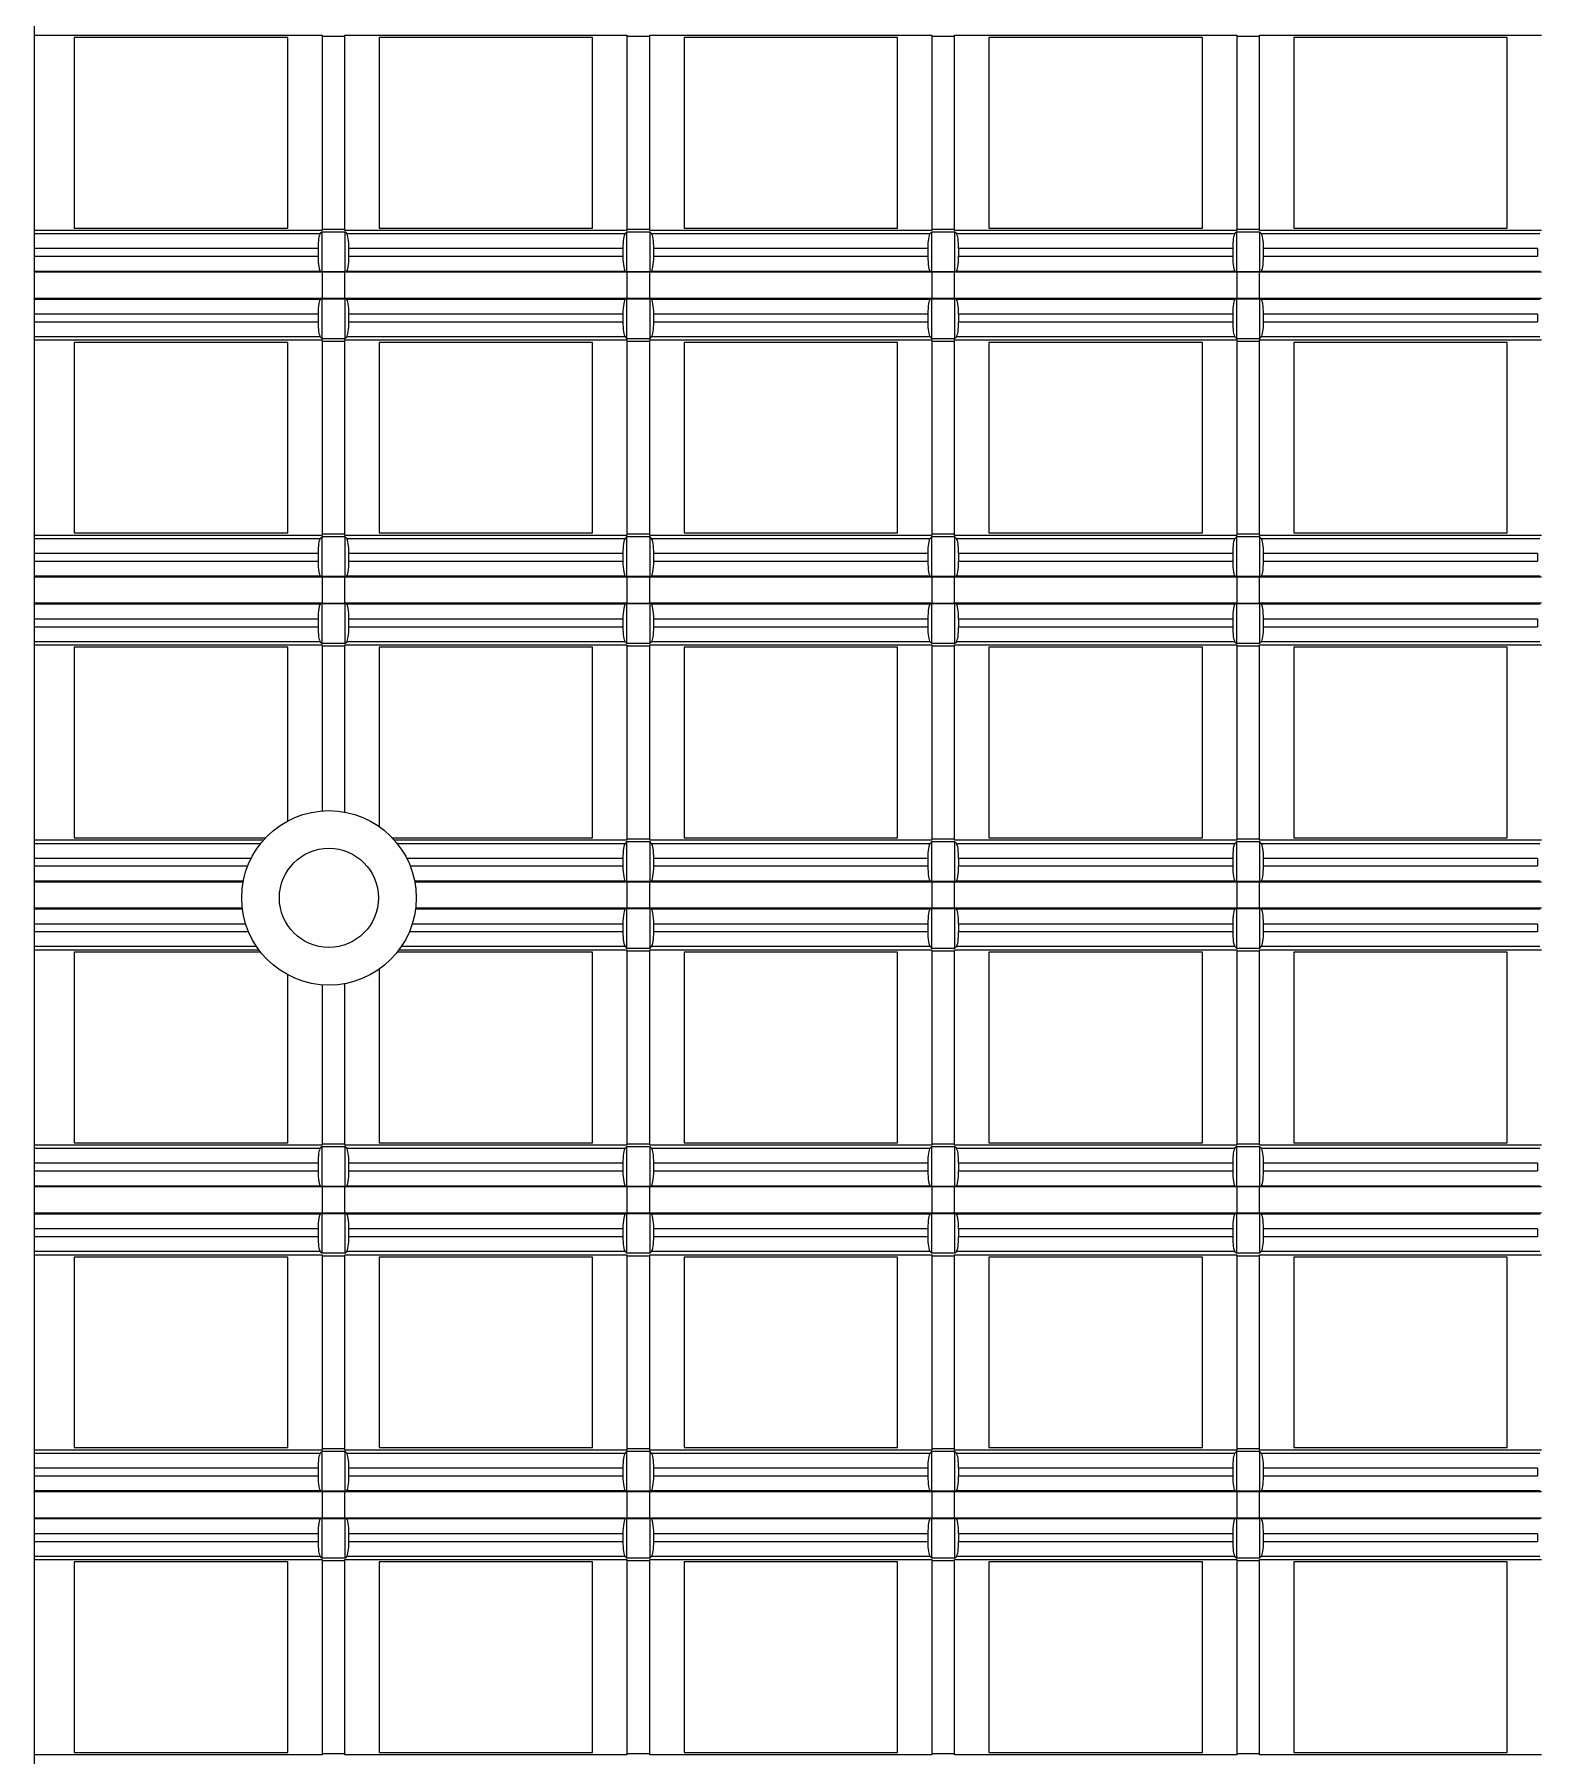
# Model space of a CAD drawing. Header units: inches. Extents: x 0 to 653, y 0 to 346.
# Drawn here: x 0 to 19.72, y 216.09 to 238.67 of the extents above; entities that cross this region are included whole.
import ezdxf

# ---------------------------------------------------------------- set-up
doc = ezdxf.new("R2010")
doc.units = ezdxf.units.IN
doc.header["$LTSCALE"] = 35.925693
doc.header["$MEASUREMENT"] = 0
doc.layers.get('0').update_dxf_attribs({"linetype": 'CONTINUOUS'})
doc.layers.add('2', color=7, linetype='CONTINUOUS')
doc.layers.add('71', color=7, linetype='CONTINUOUS')

msp = doc.modelspace()

# ---------------------------------------------------------------- linework, layer by layer
at = {"color": 7, "linetype": 'Continuous'}
msp.add_line((0, 0), (0, 346.127), dxfattribs=at)
at = {"color": 3, "linetype": 'Continuous'}
msp.add_circle((3.864, 227.344), 0.65, dxfattribs=at)
at = {"layer": '2', "color": 132, "linetype": 'Continuous', "true_color": 0x00cccc}
for p, q in [((0, 191.471), (0, 319.291)), ((0, 238.663), (3.773, 238.663)), ((0.523, 238.631), (0.523, 236.131)), ((3.323, 238.631), (0.523, 238.631)), ((3.323, 236.131), (3.323, 238.631)), ((3.773, 238.663), (3.773, 236.1)), ((4.073, 238.645), (3.773, 238.645)), ((4.073, 236.1), (4.073, 238.663)), ((4.073, 238.663), (7.773, 238.663)), ((4.523, 238.631), (4.523, 236.131)), ((7.323, 238.631), (4.523, 238.631)), ((7.323, 236.131), (7.323, 238.631)), ((7.773, 238.663), (7.773, 236.1)), ((8.073, 238.645), (7.773, 238.645)), ((8.073, 236.1), (8.073, 238.663)), ((8.073, 238.663), (11.773, 238.663)), ((8.523, 238.631), (8.523, 236.131)), ((11.323, 238.631), (8.523, 238.631)), ((11.323, 236.131), (11.323, 238.631)), ((11.773, 238.663), (11.773, 236.1)), ((12.073, 238.645), (11.773, 238.645)), ((12.073, 236.1), (12.073, 238.663)), ((12.073, 238.663), (15.773, 238.663)), ((12.523, 238.631), (12.523, 236.131)), ((15.323, 238.631), (12.523, 238.631)), ((15.323, 236.131), (15.323, 238.631)), ((15.773, 238.663), (15.773, 236.1)), ((16.073, 238.645), (15.773, 238.645)), ((16.073, 236.1), (16.073, 238.663)), ((16.073, 238.663), (19.773, 238.663)), ((16.523, 238.631), (16.523, 236.131)), ((19.323, 238.631), (16.523, 238.631)), ((19.323, 236.131), (19.323, 238.631)), ((3.773, 236.1), (0, 236.1)), ((0, 236.059), (3.75, 236.059)), ((0.523, 236.131), (3.323, 236.131)), ((3.773, 236.082), (3.75, 236.059)), ((3.773, 236.118), (4.073, 236.118)), ((3.773, 235.559), (3.773, 236.082)), ((3.773, 236.082), (4.073, 236.082)), ((7.773, 236.1), (4.073, 236.1)), ((4.073, 236.082), (4.073, 235.559)), ((4.097, 236.059), (4.073, 236.082)), ((4.097, 236.059), (7.75, 236.059)), ((4.523, 236.131), (7.323, 236.131)), ((7.773, 236.082), (7.75, 236.059)), ((7.773, 236.118), (8.073, 236.118)), ((7.773, 235.559), (7.773, 236.082)), ((7.773, 236.082), (8.073, 236.082)), ((11.773, 236.1), (8.073, 236.1)), ((8.073, 236.082), (8.073, 235.559)), ((8.097, 236.059), (8.073, 236.082)), ((8.097, 236.059), (11.75, 236.059)), ((8.523, 236.131), (11.323, 236.131)), ((11.773, 236.082), (11.75, 236.059)), ((11.773, 236.118), (12.073, 236.118)), ((11.773, 235.559), (11.773, 236.082)), ((11.773, 236.082), (12.073, 236.082)), ((15.773, 236.1), (12.073, 236.1)), ((12.073, 236.082), (12.073, 235.559)), ((12.097, 236.059), (12.073, 236.082)), ((12.097, 236.059), (15.75, 236.059)), ((12.523, 236.131), (15.323, 236.131)), ((15.773, 236.082), (15.75, 236.059)), ((15.773, 236.118), (16.073, 236.118)), ((15.773, 235.559), (15.773, 236.082)), ((15.773, 236.082), (16.073, 236.082)), ((19.773, 236.1), (16.073, 236.1)), ((16.073, 236.082), (16.073, 235.559)), ((16.096, 236.059), (16.073, 236.082)), ((16.096, 236.059), (19.75, 236.059)), ((16.523, 236.131), (19.323, 236.131)), ((3.721, 235.862), (0, 235.862)), ((0, 235.762), (3.721, 235.762)), ((3.721, 235.862), (3.721, 235.762)), ((4.126, 235.762), (4.126, 235.862)), ((7.721, 235.862), (4.126, 235.862)), ((4.126, 235.762), (7.721, 235.762)), ((7.721, 235.862), (7.721, 235.762)), ((8.126, 235.762), (8.126, 235.862)), ((11.721, 235.862), (8.126, 235.862)), ((8.126, 235.762), (11.721, 235.762)), ((11.721, 235.862), (11.721, 235.762)), ((12.126, 235.762), (12.126, 235.862)), ((15.721, 235.862), (12.126, 235.862)), ((12.126, 235.762), (15.721, 235.762)), ((15.721, 235.862), (15.721, 235.762)), ((16.126, 235.762), (16.126, 235.862)), ((19.721, 235.862), (16.126, 235.862)), ((16.126, 235.762), (19.721, 235.762)), ((19.721, 235.862), (19.721, 235.762)), ((3.755, 235.563), (0, 235.563)), ((0, 235.555), (3.773, 235.555)), ((3.755, 235.563), (3.773, 235.559)), ((4.073, 235.559), (3.773, 235.559)), ((3.773, 235.555), (3.773, 235.207)), ((4.073, 235.552), (3.773, 235.552)), ((4.073, 235.559), (4.092, 235.563)), ((4.073, 235.207), (4.073, 235.555)), ((4.073, 235.555), (7.773, 235.555)), ((7.755, 235.563), (4.092, 235.563)), ((7.755, 235.563), (7.773, 235.559)), ((8.073, 235.559), (7.773, 235.559)), ((7.773, 235.555), (7.773, 235.207)), ((8.073, 235.552), (7.773, 235.552)), ((8.073, 235.559), (8.092, 235.563)), ((8.073, 235.207), (8.073, 235.555)), ((8.073, 235.555), (11.773, 235.555)), ((11.755, 235.563), (8.092, 235.563)), ((11.755, 235.563), (11.773, 235.559)), ((12.073, 235.559), (11.773, 235.559)), ((11.773, 235.555), (11.773, 235.207)), ((12.073, 235.552), (11.773, 235.552)), ((12.073, 235.559), (12.092, 235.563)), ((12.073, 235.207), (12.073, 235.555)), ((12.073, 235.555), (15.773, 235.555)), ((15.755, 235.563), (12.092, 235.563)), ((15.755, 235.563), (15.773, 235.559)), ((16.073, 235.559), (15.773, 235.559)), ((15.773, 235.555), (15.773, 235.207)), ((16.073, 235.552), (15.773, 235.552)), ((16.073, 235.559), (16.092, 235.563)), ((16.073, 235.207), (16.073, 235.555)), ((16.073, 235.555), (19.773, 235.555)), ((19.755, 235.563), (16.092, 235.563)), ((3.773, 235.207), (0, 235.207)), ((0, 235.2), (3.755, 235.2)), ((3.773, 235.204), (3.755, 235.2)), ((3.773, 235.211), (4.073, 235.211)), ((3.773, 234.68), (3.773, 235.204)), ((3.773, 235.204), (4.073, 235.204)), ((7.773, 235.207), (4.073, 235.207)), ((4.073, 235.204), (4.073, 234.68)), ((4.092, 235.2), (4.073, 235.204)), ((4.092, 235.2), (7.755, 235.2)), ((7.773, 235.204), (7.755, 235.2)), ((7.773, 235.211), (8.073, 235.211)), ((7.773, 234.68), (7.773, 235.204)), ((7.773, 235.204), (8.073, 235.204)), ((11.773, 235.207), (8.073, 235.207)), ((8.073, 235.204), (8.073, 234.68)), ((8.092, 235.2), (8.073, 235.204)), ((8.092, 235.2), (11.755, 235.2)), ((11.773, 235.204), (11.755, 235.2)), ((11.773, 235.211), (12.073, 235.211)), ((11.773, 234.68), (11.773, 235.204)), ((11.773, 235.204), (12.073, 235.204)), ((15.773, 235.207), (12.073, 235.207)), ((12.073, 235.204), (12.073, 234.68)), ((12.092, 235.2), (12.073, 235.204)), ((12.092, 235.2), (15.755, 235.2)), ((15.773, 235.204), (15.755, 235.2)), ((15.773, 235.211), (16.073, 235.211)), ((15.773, 234.68), (15.773, 235.204)), ((15.773, 235.204), (16.073, 235.204)), ((19.773, 235.207), (16.073, 235.207)), ((16.073, 235.204), (16.073, 234.68)), ((16.092, 235.2), (16.073, 235.204)), ((16.092, 235.2), (19.755, 235.2)), ((3.721, 235), (0, 235)), ((0, 234.901), (3.721, 234.901)), ((3.721, 235), (3.721, 234.901)), ((4.126, 234.901), (4.126, 235)), ((7.721, 235), (4.126, 235)), ((4.126, 234.901), (7.721, 234.901)), ((7.721, 235), (7.721, 234.901)), ((8.126, 234.901), (8.126, 235)), ((11.721, 235), (8.126, 235)), ((8.126, 234.901), (11.721, 234.901)), ((11.721, 235), (11.721, 234.901)), ((12.126, 234.901), (12.126, 235)), ((15.721, 235), (12.126, 235)), ((12.126, 234.901), (15.721, 234.901)), ((15.721, 235), (15.721, 234.901)), ((16.126, 234.901), (16.126, 235)), ((19.721, 235), (16.126, 235)), ((16.126, 234.901), (19.721, 234.901)), ((19.721, 235), (19.721, 234.901)), ((3.75, 234.704), (0, 234.704)), ((0, 234.663), (3.773, 234.663)), ((0.523, 234.631), (0.523, 232.131)), ((3.323, 234.631), (0.523, 234.631)), ((3.323, 232.131), (3.323, 234.631)), ((3.75, 234.704), (3.773, 234.68)), ((4.073, 234.68), (3.773, 234.68)), ((3.773, 234.663), (3.773, 232.1)), ((4.073, 234.645), (3.773, 234.645)), ((4.073, 234.68), (4.097, 234.704)), ((4.073, 232.1), (4.073, 234.663)), ((4.073, 234.663), (7.773, 234.663)), ((7.75, 234.704), (4.097, 234.704)), ((4.523, 234.631), (4.523, 232.131)), ((7.323, 234.631), (4.523, 234.631)), ((7.323, 232.131), (7.323, 234.631)), ((7.75, 234.704), (7.773, 234.68)), ((8.073, 234.68), (7.773, 234.68)), ((7.773, 234.663), (7.773, 232.1)), ((8.073, 234.645), (7.773, 234.645)), ((8.073, 234.68), (8.097, 234.704)), ((8.073, 232.1), (8.073, 234.663)), ((8.073, 234.663), (11.773, 234.663)), ((11.75, 234.704), (8.097, 234.704)), ((8.523, 234.631), (8.523, 232.131)), ((11.323, 234.631), (8.523, 234.631)), ((11.323, 232.131), (11.323, 234.631)), ((11.75, 234.704), (11.773, 234.68)), ((12.073, 234.68), (11.773, 234.68)), ((11.773, 234.663), (11.773, 232.1)), ((12.073, 234.645), (11.773, 234.645)), ((12.073, 234.68), (12.097, 234.704)), ((12.073, 232.1), (12.073, 234.663)), ((12.073, 234.663), (15.773, 234.663)), ((15.75, 234.704), (12.097, 234.704)), ((12.523, 234.631), (12.523, 232.131)), ((15.323, 234.631), (12.523, 234.631)), ((15.323, 232.131), (15.323, 234.631)), ((15.75, 234.704), (15.773, 234.68)), ((16.073, 234.68), (15.773, 234.68)), ((15.773, 234.663), (15.773, 232.1)), ((16.073, 234.645), (15.773, 234.645)), ((16.073, 234.68), (16.096, 234.704)), ((16.073, 232.1), (16.073, 234.663)), ((16.073, 234.663), (19.773, 234.663)), ((19.75, 234.704), (16.096, 234.704)), ((16.523, 234.631), (16.523, 232.131)), ((19.323, 234.631), (16.523, 234.631)), ((19.323, 232.131), (19.323, 234.631)), ((0.523, 232.131), (3.323, 232.131)), ((4.523, 232.131), (7.323, 232.131)), ((8.523, 232.131), (11.323, 232.131)), ((12.523, 232.131), (15.323, 232.131)), ((16.523, 232.131), (19.323, 232.131)), ((3.773, 232.1), (0, 232.1)), ((0, 232.059), (3.75, 232.059)), ((3.773, 232.083), (3.75, 232.059)), ((3.773, 232.118), (4.073, 232.118)), ((3.773, 231.559), (3.773, 232.083)), ((3.773, 232.083), (4.073, 232.083)), ((7.773, 232.1), (4.073, 232.1)), ((4.073, 232.083), (4.073, 231.559)), ((4.097, 232.059), (4.073, 232.083)), ((4.097, 232.059), (7.75, 232.059)), ((7.773, 232.083), (7.75, 232.059)), ((7.773, 232.118), (8.073, 232.118)), ((7.773, 231.559), (7.773, 232.083)), ((7.773, 232.083), (8.073, 232.083)), ((11.773, 232.1), (8.073, 232.1)), ((8.073, 232.083), (8.073, 231.559)), ((8.097, 232.059), (8.073, 232.083)), ((8.097, 232.059), (11.75, 232.059)), ((11.773, 232.083), (11.75, 232.059)), ((11.773, 232.118), (12.073, 232.118)), ((11.773, 231.559), (11.773, 232.083)), ((11.773, 232.083), (12.073, 232.083)), ((15.773, 232.1), (12.073, 232.1)), ((12.073, 232.083), (12.073, 231.559)), ((12.097, 232.059), (12.073, 232.083)), ((12.097, 232.059), (15.75, 232.059)), ((15.773, 232.083), (15.75, 232.059)), ((15.773, 232.118), (16.073, 232.118)), ((15.773, 231.559), (15.773, 232.083)), ((15.773, 232.083), (16.073, 232.083)), ((19.773, 232.1), (16.073, 232.1)), ((16.073, 232.083), (16.073, 231.559)), ((16.096, 232.059), (16.073, 232.083)), ((16.096, 232.059), (19.75, 232.059)), ((3.721, 231.862), (0, 231.862)), ((0, 231.762), (3.721, 231.762)), ((3.721, 231.862), (3.721, 231.762)), ((4.126, 231.762), (4.126, 231.862)), ((7.721, 231.862), (4.126, 231.862)), ((4.126, 231.762), (7.721, 231.762)), ((7.721, 231.862), (7.721, 231.762)), ((8.126, 231.762), (8.126, 231.862)), ((11.721, 231.862), (8.126, 231.862)), ((8.126, 231.762), (11.721, 231.762)), ((11.721, 231.862), (11.721, 231.762)), ((12.126, 231.762), (12.126, 231.862)), ((15.721, 231.862), (12.126, 231.862)), ((12.126, 231.762), (15.721, 231.762)), ((15.721, 231.862), (15.721, 231.762)), ((16.126, 231.762), (16.126, 231.862)), ((19.721, 231.862), (16.126, 231.862)), ((16.126, 231.762), (19.721, 231.762)), ((19.721, 231.862), (19.721, 231.762)), ((3.755, 231.563), (0, 231.563)), ((0, 231.555), (3.773, 231.555)), ((3.755, 231.563), (3.773, 231.559)), ((4.073, 231.559), (3.773, 231.559)), ((3.773, 231.555), (3.773, 231.208)), ((4.073, 231.552), (3.773, 231.552)), ((4.073, 231.559), (4.092, 231.563)), ((4.073, 231.208), (4.073, 231.555)), ((4.073, 231.555), (7.773, 231.555)), ((7.755, 231.563), (4.092, 231.563)), ((7.755, 231.563), (7.773, 231.559)), ((8.073, 231.559), (7.773, 231.559)), ((7.773, 231.555), (7.773, 231.208)), ((8.073, 231.552), (7.773, 231.552)), ((8.073, 231.559), (8.092, 231.563)), ((8.073, 231.208), (8.073, 231.555)), ((8.073, 231.555), (11.773, 231.555)), ((11.755, 231.563), (8.092, 231.563)), ((11.755, 231.563), (11.773, 231.559)), ((12.073, 231.559), (11.773, 231.559)), ((11.773, 231.555), (11.773, 231.208)), ((12.073, 231.552), (11.773, 231.552)), ((12.073, 231.559), (12.092, 231.563)), ((12.073, 231.208), (12.073, 231.555)), ((12.073, 231.555), (15.773, 231.555)), ((15.755, 231.563), (12.092, 231.563)), ((15.755, 231.563), (15.773, 231.559)), ((16.073, 231.559), (15.773, 231.559)), ((15.773, 231.555), (15.773, 231.208)), ((16.073, 231.552), (15.773, 231.552)), ((16.073, 231.559), (16.092, 231.563)), ((16.073, 231.208), (16.073, 231.555)), ((16.073, 231.555), (19.773, 231.555)), ((19.755, 231.563), (16.092, 231.563)), ((3.773, 231.208), (0, 231.208)), ((0, 231.2), (3.755, 231.2)), ((3.721, 231), (0, 231)), ((3.721, 231), (3.721, 230.901)), ((3.773, 231.204), (3.755, 231.2)), ((3.773, 231.211), (4.073, 231.211)), ((3.773, 230.68), (3.773, 231.204)), ((3.773, 231.204), (4.073, 231.204)), ((7.773, 231.208), (4.073, 231.208)), ((4.073, 231.204), (4.073, 230.68)), ((4.092, 231.2), (4.073, 231.204)), ((4.092, 231.2), (7.755, 231.2)), ((4.126, 230.901), (4.126, 231)), ((7.721, 231), (4.126, 231)), ((7.721, 231), (7.721, 230.901)), ((7.773, 231.204), (7.755, 231.2)), ((7.773, 231.211), (8.073, 231.211)), ((7.773, 230.68), (7.773, 231.204)), ((7.773, 231.204), (8.073, 231.204)), ((11.773, 231.208), (8.073, 231.208)), ((8.073, 231.204), (8.073, 230.68)), ((8.092, 231.2), (8.073, 231.204)), ((8.092, 231.2), (11.755, 231.2)), ((8.126, 230.901), (8.126, 231)), ((11.721, 231), (8.126, 231)), ((11.721, 231), (11.721, 230.901)), ((11.773, 231.204), (11.755, 231.2)), ((11.773, 231.211), (12.073, 231.211)), ((11.773, 230.68), (11.773, 231.204)), ((11.773, 231.204), (12.073, 231.204)), ((15.773, 231.208), (12.073, 231.208)), ((12.073, 231.204), (12.073, 230.68)), ((12.092, 231.2), (12.073, 231.204)), ((12.092, 231.2), (15.755, 231.2)), ((12.126, 230.901), (12.126, 231)), ((15.721, 231), (12.126, 231)), ((15.721, 231), (15.721, 230.901)), ((15.773, 231.204), (15.755, 231.2)), ((15.773, 231.211), (16.073, 231.211)), ((15.773, 230.68), (15.773, 231.204)), ((15.773, 231.204), (16.073, 231.204)), ((19.773, 231.208), (16.073, 231.208)), ((16.073, 231.204), (16.073, 230.68)), ((16.092, 231.2), (16.073, 231.204)), ((16.092, 231.2), (19.755, 231.2)), ((16.126, 230.901), (16.126, 231)), ((19.721, 231), (16.126, 231)), ((19.721, 231), (19.721, 230.901)), ((0, 230.901), (3.721, 230.901)), ((4.126, 230.901), (7.721, 230.901)), ((8.126, 230.901), (11.721, 230.901)), ((12.126, 230.901), (15.721, 230.901)), ((16.126, 230.901), (19.721, 230.901)), ((3.75, 230.704), (0, 230.704)), ((0, 230.663), (3.773, 230.663)), ((0.523, 230.631), (0.523, 228.132)), ((3.323, 230.631), (0.523, 230.631)), ((3.323, 228.354), (3.323, 230.631)), ((3.75, 230.704), (3.773, 230.68)), ((4.073, 230.68), (3.773, 230.68)), ((3.773, 230.663), (3.773, 228.486)), ((4.073, 230.645), (3.773, 230.645)), ((4.073, 230.68), (4.097, 230.704)), ((4.073, 228.47), (4.073, 230.663)), ((4.073, 230.663), (7.773, 230.663)), ((7.75, 230.704), (4.097, 230.704)), ((4.523, 230.631), (4.523, 228.28)), ((7.323, 230.631), (4.523, 230.631)), ((7.323, 228.132), (7.323, 230.631)), ((7.75, 230.704), (7.773, 230.68)), ((8.073, 230.68), (7.773, 230.68)), ((7.773, 230.663), (7.773, 228.1)), ((8.073, 230.645), (7.773, 230.645)), ((8.073, 230.68), (8.097, 230.704)), ((8.073, 228.1), (8.073, 230.663)), ((8.073, 230.663), (11.773, 230.663)), ((11.75, 230.704), (8.097, 230.704)), ((8.523, 230.631), (8.523, 228.132)), ((11.323, 230.631), (8.523, 230.631)), ((11.323, 228.132), (11.323, 230.631)), ((11.75, 230.704), (11.773, 230.68)), ((12.073, 230.68), (11.773, 230.68)), ((11.773, 230.663), (11.773, 228.1)), ((12.073, 230.645), (11.773, 230.645)), ((12.073, 230.68), (12.097, 230.704)), ((12.073, 228.1), (12.073, 230.663)), ((12.073, 230.663), (15.773, 230.663)), ((15.75, 230.704), (12.097, 230.704)), ((12.523, 230.631), (12.523, 228.132)), ((15.323, 230.631), (12.523, 230.631)), ((15.323, 228.132), (15.323, 230.631)), ((15.75, 230.704), (15.773, 230.68)), ((16.073, 230.68), (15.773, 230.68)), ((15.773, 230.663), (15.773, 228.1)), ((16.073, 230.645), (15.773, 230.645)), ((16.073, 230.68), (16.096, 230.704)), ((16.073, 228.1), (16.073, 230.663)), ((16.073, 230.663), (19.773, 230.663)), ((19.75, 230.704), (16.096, 230.704)), ((16.523, 230.631), (16.523, 228.132)), ((19.323, 230.631), (16.523, 230.631)), ((19.323, 228.132), (19.323, 230.631)), ((3.004, 228.1), (0, 228.1)), ((0, 228.059), (2.969, 228.059)), ((0.523, 228.132), (3.032, 228.132)), ((4.695, 228.132), (7.323, 228.132)), ((7.773, 228.1), (4.724, 228.1)), ((4.758, 228.059), (7.75, 228.059)), ((7.773, 228.083), (7.75, 228.059)), ((7.773, 228.118), (8.073, 228.118)), ((7.773, 227.559), (7.773, 228.083)), ((7.773, 228.083), (8.073, 228.083)), ((11.773, 228.1), (8.073, 228.1)), ((8.073, 228.083), (8.073, 227.559)), ((8.097, 228.059), (8.073, 228.083)), ((8.097, 228.059), (11.75, 228.059)), ((8.523, 228.132), (11.323, 228.132)), ((11.773, 228.083), (11.75, 228.059)), ((11.773, 228.118), (12.073, 228.118)), ((11.773, 227.559), (11.773, 228.083)), ((11.773, 228.083), (12.073, 228.083)), ((15.773, 228.1), (12.073, 228.1)), ((12.073, 228.083), (12.073, 227.559)), ((12.097, 228.059), (12.073, 228.083)), ((12.097, 228.059), (15.75, 228.059)), ((12.523, 228.132), (15.323, 228.132)), ((15.773, 228.083), (15.75, 228.059)), ((15.773, 228.118), (16.073, 228.118)), ((15.773, 227.559), (15.773, 228.083)), ((15.773, 228.083), (16.073, 228.083)), ((19.773, 228.1), (16.073, 228.1)), ((16.073, 228.083), (16.073, 227.559)), ((16.096, 228.059), (16.073, 228.083)), ((16.096, 228.059), (19.75, 228.059)), ((16.523, 228.132), (19.323, 228.132)), ((2.842, 227.862), (0, 227.862)), ((7.721, 227.862), (4.885, 227.862)), ((7.721, 227.862), (7.721, 227.763)), ((8.126, 227.763), (8.126, 227.862)), ((11.721, 227.862), (8.126, 227.862)), ((11.721, 227.862), (11.721, 227.763)), ((12.126, 227.763), (12.126, 227.862)), ((15.721, 227.862), (12.126, 227.862)), ((15.721, 227.862), (15.721, 227.763)), ((16.126, 227.763), (16.126, 227.862)), ((19.721, 227.862), (16.126, 227.862)), ((19.721, 227.862), (19.721, 227.763)), ((0, 227.763), (2.797, 227.763)), ((4.93, 227.763), (7.721, 227.763)), ((8.126, 227.763), (11.721, 227.763)), ((12.126, 227.763), (15.721, 227.763)), ((16.126, 227.763), (19.721, 227.763)), ((2.739, 227.563), (0, 227.563)), ((0, 227.556), (2.738, 227.556)), ((7.755, 227.563), (4.988, 227.563)), ((4.989, 227.556), (7.773, 227.556)), ((7.755, 227.563), (7.773, 227.559)), ((8.073, 227.559), (7.773, 227.559)), ((7.773, 227.556), (7.773, 227.208)), ((8.073, 227.552), (7.773, 227.552)), ((8.073, 227.559), (8.092, 227.563)), ((8.073, 227.208), (8.073, 227.556)), ((8.073, 227.556), (11.773, 227.556)), ((11.755, 227.563), (8.092, 227.563)), ((11.755, 227.563), (11.773, 227.559)), ((12.073, 227.559), (11.773, 227.559)), ((11.773, 227.556), (11.773, 227.208)), ((12.073, 227.552), (11.773, 227.552)), ((12.073, 227.559), (12.092, 227.563)), ((12.073, 227.208), (12.073, 227.556)), ((12.073, 227.556), (15.773, 227.556)), ((15.755, 227.563), (12.092, 227.563)), ((15.755, 227.563), (15.773, 227.559)), ((16.073, 227.559), (15.773, 227.559)), ((15.773, 227.556), (15.773, 227.208)), ((16.073, 227.552), (15.773, 227.552)), ((16.073, 227.559), (16.092, 227.563)), ((16.073, 227.208), (16.073, 227.556)), ((16.073, 227.556), (19.773, 227.556)), ((19.755, 227.563), (16.092, 227.563)), ((2.726, 227.208), (0, 227.208)), ((0, 227.2), (2.727, 227.2)), ((5, 227.2), (7.755, 227.2)), ((7.773, 227.208), (5.001, 227.208)), ((7.773, 227.204), (7.755, 227.2)), ((7.773, 227.211), (8.073, 227.211)), ((7.773, 226.68), (7.773, 227.204)), ((7.773, 227.204), (8.073, 227.204)), ((11.773, 227.208), (8.073, 227.208)), ((8.073, 227.204), (8.073, 226.68)), ((8.092, 227.2), (8.073, 227.204)), ((8.092, 227.2), (11.755, 227.2)), ((11.773, 227.204), (11.755, 227.2)), ((11.773, 227.211), (12.073, 227.211)), ((11.773, 226.68), (11.773, 227.204)), ((11.773, 227.204), (12.073, 227.204)), ((15.773, 227.208), (12.073, 227.208)), ((12.073, 227.204), (12.073, 226.68)), ((12.092, 227.2), (12.073, 227.204)), ((12.092, 227.2), (15.755, 227.2)), ((15.773, 227.204), (15.755, 227.2)), ((15.773, 227.211), (16.073, 227.211)), ((15.773, 226.68), (15.773, 227.204)), ((15.773, 227.204), (16.073, 227.204)), ((19.773, 227.208), (16.073, 227.208)), ((16.073, 227.204), (16.073, 226.68)), ((16.092, 227.2), (16.073, 227.204)), ((16.092, 227.2), (19.755, 227.2)), ((2.771, 227.001), (0, 227.001)), ((7.721, 227.001), (4.956, 227.001)), ((7.721, 227.001), (7.721, 226.901)), ((8.126, 226.901), (8.126, 227.001)), ((11.721, 227.001), (8.126, 227.001)), ((11.721, 227.001), (11.721, 226.901)), ((12.126, 226.901), (12.126, 227.001)), ((15.721, 227.001), (12.126, 227.001)), ((15.721, 227.001), (15.721, 226.901)), ((16.126, 226.901), (16.126, 227.001)), ((19.721, 227.001), (16.126, 227.001)), ((19.721, 227.001), (19.721, 226.901)), ((0, 226.901), (2.807, 226.901)), ((2.914, 226.704), (0, 226.704)), ((7.75, 226.704), (4.814, 226.704)), ((4.92, 226.901), (7.721, 226.901)), ((7.75, 226.704), (7.773, 226.68)), ((8.073, 226.68), (8.097, 226.704)), ((11.75, 226.704), (8.097, 226.704)), ((8.126, 226.901), (11.721, 226.901)), ((11.75, 226.704), (11.773, 226.68)), ((12.073, 226.68), (12.097, 226.704)), ((15.75, 226.704), (12.097, 226.704)), ((12.126, 226.901), (15.721, 226.901)), ((15.75, 226.704), (15.773, 226.68)), ((16.073, 226.68), (16.096, 226.704)), ((19.75, 226.704), (16.096, 226.704)), ((16.126, 226.901), (19.721, 226.901)), ((0, 226.663), (2.942, 226.663)), ((0.523, 226.632), (0.523, 224.132)), ((2.966, 226.632), (0.523, 226.632)), ((7.323, 226.632), (4.761, 226.632)), ((4.785, 226.663), (7.773, 226.663)), ((7.323, 224.132), (7.323, 226.632)), ((8.073, 226.68), (7.773, 226.68)), ((7.773, 226.663), (7.773, 224.1)), ((8.073, 226.645), (7.773, 226.645)), ((8.073, 224.1), (8.073, 226.663)), ((8.073, 226.663), (11.773, 226.663)), ((8.523, 226.632), (8.523, 224.132)), ((11.323, 226.632), (8.523, 226.632)), ((11.323, 224.132), (11.323, 226.632)), ((12.073, 226.68), (11.773, 226.68)), ((11.773, 226.663), (11.773, 224.1)), ((12.073, 226.645), (11.773, 226.645)), ((12.073, 224.1), (12.073, 226.663)), ((12.073, 226.663), (15.773, 226.663)), ((12.523, 226.632), (12.523, 224.132)), ((15.323, 226.632), (12.523, 226.632)), ((15.323, 224.132), (15.323, 226.632)), ((16.073, 226.68), (15.773, 226.68)), ((15.773, 226.663), (15.773, 224.1)), ((16.073, 226.645), (15.773, 226.645)), ((16.073, 224.1), (16.073, 226.663)), ((16.073, 226.663), (19.773, 226.663)), ((16.523, 226.632), (16.523, 224.132)), ((19.323, 226.632), (16.523, 226.632)), ((19.323, 224.132), (19.323, 226.632)), ((3.323, 224.132), (3.323, 226.334)), ((4.523, 226.407), (4.523, 224.132)), ((3.773, 226.202), (3.773, 224.1)), ((4.073, 224.1), (4.073, 226.218)), ((3.773, 224.1), (0, 224.1)), ((0, 224.059), (3.75, 224.059)), ((0.523, 224.132), (3.323, 224.132)), ((3.773, 224.083), (3.75, 224.059)), ((3.773, 224.118), (4.073, 224.118)), ((3.773, 223.559), (3.773, 224.083)), ((3.773, 224.083), (4.073, 224.083)), ((7.773, 224.1), (4.073, 224.1)), ((4.073, 224.083), (4.073, 223.559)), ((4.097, 224.059), (4.073, 224.083)), ((4.097, 224.059), (7.75, 224.059)), ((4.523, 224.132), (7.323, 224.132)), ((7.773, 224.083), (7.75, 224.059)), ((7.773, 224.118), (8.073, 224.118)), ((7.773, 223.559), (7.773, 224.083)), ((7.773, 224.083), (8.073, 224.083)), ((11.773, 224.1), (8.073, 224.1)), ((8.073, 224.083), (8.073, 223.559)), ((8.097, 224.059), (8.073, 224.083)), ((8.097, 224.059), (11.75, 224.059)), ((8.523, 224.132), (11.323, 224.132)), ((11.773, 224.083), (11.75, 224.059)), ((11.773, 224.118), (12.073, 224.118)), ((11.773, 223.559), (11.773, 224.083)), ((11.773, 224.083), (12.073, 224.083)), ((15.773, 224.1), (12.073, 224.1)), ((12.073, 224.083), (12.073, 223.559)), ((12.097, 224.059), (12.073, 224.083)), ((12.097, 224.059), (15.75, 224.059)), ((12.523, 224.132), (15.323, 224.132)), ((15.773, 224.083), (15.75, 224.059)), ((15.773, 224.118), (16.073, 224.118)), ((15.773, 223.559), (15.773, 224.083)), ((15.773, 224.083), (16.073, 224.083)), ((19.773, 224.1), (16.073, 224.1)), ((16.073, 224.083), (16.073, 223.559)), ((16.096, 224.059), (16.073, 224.083)), ((16.096, 224.059), (19.75, 224.059)), ((16.523, 224.132), (19.323, 224.132)), ((3.721, 223.862), (0, 223.862)), ((3.721, 223.862), (3.721, 223.763)), ((4.126, 223.763), (4.126, 223.862)), ((7.721, 223.862), (4.126, 223.862)), ((7.721, 223.862), (7.721, 223.763)), ((8.126, 223.763), (8.126, 223.862)), ((11.721, 223.862), (8.126, 223.862)), ((11.721, 223.862), (11.721, 223.763)), ((12.126, 223.763), (12.126, 223.862)), ((15.721, 223.862), (12.126, 223.862)), ((15.721, 223.862), (15.721, 223.763)), ((16.126, 223.763), (16.126, 223.862)), ((19.721, 223.862), (16.126, 223.862)), ((19.721, 223.862), (19.721, 223.763)), ((0, 223.763), (3.721, 223.763)), ((3.755, 223.563), (0, 223.563)), ((0, 223.556), (3.773, 223.556)), ((3.755, 223.563), (3.773, 223.559)), ((4.073, 223.559), (3.773, 223.559)), ((3.773, 223.556), (3.773, 223.208)), ((4.073, 223.552), (3.773, 223.552)), ((4.073, 223.559), (4.092, 223.563)), ((4.073, 223.208), (4.073, 223.556)), ((4.073, 223.556), (7.773, 223.556)), ((7.755, 223.563), (4.092, 223.563)), ((4.126, 223.763), (7.721, 223.763)), ((7.755, 223.563), (7.773, 223.559)), ((8.073, 223.559), (7.773, 223.559)), ((7.773, 223.556), (7.773, 223.208)), ((8.073, 223.552), (7.773, 223.552)), ((8.073, 223.559), (8.092, 223.563)), ((8.073, 223.208), (8.073, 223.556)), ((8.073, 223.556), (11.773, 223.556)), ((11.755, 223.563), (8.092, 223.563)), ((8.126, 223.763), (11.721, 223.763)), ((11.755, 223.563), (11.773, 223.559)), ((12.073, 223.559), (11.773, 223.559)), ((11.773, 223.556), (11.773, 223.208)), ((12.073, 223.552), (11.773, 223.552)), ((12.073, 223.559), (12.092, 223.563)), ((12.073, 223.208), (12.073, 223.556)), ((12.073, 223.556), (15.773, 223.556)), ((15.755, 223.563), (12.092, 223.563)), ((12.126, 223.763), (15.721, 223.763)), ((15.755, 223.563), (15.773, 223.559)), ((16.073, 223.559), (15.773, 223.559)), ((15.773, 223.556), (15.773, 223.208)), ((16.073, 223.552), (15.773, 223.552)), ((16.073, 223.559), (16.092, 223.563)), ((16.073, 223.208), (16.073, 223.556)), ((16.073, 223.556), (19.773, 223.556)), ((19.755, 223.563), (16.092, 223.563)), ((16.126, 223.763), (19.721, 223.763)), ((3.773, 223.208), (0, 223.208)), ((0, 223.2), (3.755, 223.2)), ((3.773, 223.204), (3.755, 223.2)), ((3.773, 223.211), (4.073, 223.211)), ((3.773, 222.681), (3.773, 223.204)), ((3.773, 223.204), (4.073, 223.204)), ((7.773, 223.208), (4.073, 223.208)), ((4.073, 223.204), (4.073, 222.681)), ((4.092, 223.2), (4.073, 223.204)), ((4.092, 223.2), (7.755, 223.2)), ((7.773, 223.204), (7.755, 223.2)), ((7.773, 223.211), (8.073, 223.211)), ((7.773, 222.681), (7.773, 223.204)), ((7.773, 223.204), (8.073, 223.204)), ((11.773, 223.208), (8.073, 223.208)), ((8.073, 223.204), (8.073, 222.681)), ((8.092, 223.2), (8.073, 223.204)), ((8.092, 223.2), (11.755, 223.2)), ((11.773, 223.204), (11.755, 223.2)), ((11.773, 223.211), (12.073, 223.211)), ((11.773, 222.681), (11.773, 223.204)), ((11.773, 223.204), (12.073, 223.204)), ((15.773, 223.208), (12.073, 223.208)), ((12.073, 223.204), (12.073, 222.681)), ((12.092, 223.2), (12.073, 223.204)), ((12.092, 223.2), (15.755, 223.2)), ((15.773, 223.204), (15.755, 223.2)), ((15.773, 223.211), (16.073, 223.211)), ((15.773, 222.681), (15.773, 223.204)), ((15.773, 223.204), (16.073, 223.204)), ((19.773, 223.208), (16.073, 223.208)), ((16.073, 223.204), (16.073, 222.681)), ((16.092, 223.2), (16.073, 223.204)), ((16.092, 223.2), (19.755, 223.2)), ((3.721, 223.001), (0, 223.001)), ((0, 222.901), (3.721, 222.901)), ((3.721, 223.001), (3.721, 222.901)), ((4.126, 222.901), (4.126, 223.001)), ((7.721, 223.001), (4.126, 223.001)), ((4.126, 222.901), (7.721, 222.901)), ((7.721, 223.001), (7.721, 222.901)), ((8.126, 222.901), (8.126, 223.001)), ((11.721, 223.001), (8.126, 223.001)), ((8.126, 222.901), (11.721, 222.901)), ((11.721, 223.001), (11.721, 222.901)), ((12.126, 222.901), (12.126, 223.001)), ((15.721, 223.001), (12.126, 223.001)), ((12.126, 222.901), (15.721, 222.901)), ((15.721, 223.001), (15.721, 222.901)), ((16.126, 222.901), (16.126, 223.001)), ((19.721, 223.001), (16.126, 223.001)), ((16.126, 222.901), (19.721, 222.901)), ((19.721, 223.001), (19.721, 222.901)), ((3.75, 222.704), (0, 222.704)), ((0, 222.663), (3.773, 222.663)), ((3.75, 222.704), (3.773, 222.681)), ((4.073, 222.681), (3.773, 222.681)), ((3.773, 222.663), (3.773, 220.1)), ((4.073, 222.645), (3.773, 222.645)), ((4.073, 222.681), (4.097, 222.704)), ((4.073, 220.1), (4.073, 222.663)), ((4.073, 222.663), (7.773, 222.663)), ((7.75, 222.704), (4.097, 222.704)), ((7.75, 222.704), (7.773, 222.681)), ((8.073, 222.681), (7.773, 222.681)), ((7.773, 222.663), (7.773, 220.1)), ((8.073, 222.645), (7.773, 222.645)), ((8.073, 222.681), (8.097, 222.704)), ((8.073, 220.1), (8.073, 222.663)), ((8.073, 222.663), (11.773, 222.663)), ((11.75, 222.704), (8.097, 222.704)), ((11.75, 222.704), (11.773, 222.681)), ((12.073, 222.681), (11.773, 222.681)), ((11.773, 222.663), (11.773, 220.1)), ((12.073, 222.645), (11.773, 222.645)), ((12.073, 222.681), (12.097, 222.704)), ((12.073, 220.1), (12.073, 222.663)), ((12.073, 222.663), (15.773, 222.663)), ((15.75, 222.704), (12.097, 222.704)), ((15.75, 222.704), (15.773, 222.681)), ((16.073, 222.681), (15.773, 222.681)), ((15.773, 222.663), (15.773, 220.1)), ((16.073, 222.645), (15.773, 222.645)), ((16.073, 222.681), (16.096, 222.704)), ((16.073, 220.1), (16.073, 222.663)), ((16.073, 222.663), (19.773, 222.663)), ((19.75, 222.704), (16.096, 222.704)), ((0.523, 222.632), (0.523, 220.132)), ((3.323, 222.632), (0.523, 222.632)), ((3.323, 220.132), (3.323, 222.632)), ((4.523, 222.632), (4.523, 220.132)), ((7.323, 222.632), (4.523, 222.632)), ((7.323, 220.132), (7.323, 222.632)), ((8.523, 222.632), (8.523, 220.132)), ((11.323, 222.632), (8.523, 222.632)), ((11.323, 220.132), (11.323, 222.632)), ((12.523, 222.632), (12.523, 220.132)), ((15.323, 222.632), (12.523, 222.632)), ((15.323, 220.132), (15.323, 222.632)), ((16.523, 222.632), (16.523, 220.132)), ((19.323, 222.632), (16.523, 222.632)), ((19.323, 220.132), (19.323, 222.632)), ((3.773, 220.1), (0, 220.1)), ((0, 220.059), (3.75, 220.059)), ((0.523, 220.132), (3.323, 220.132)), ((3.773, 220.083), (3.75, 220.059)), ((3.773, 220.118), (4.073, 220.118)), ((3.773, 219.559), (3.773, 220.083)), ((3.773, 220.083), (4.073, 220.083)), ((7.773, 220.1), (4.073, 220.1)), ((4.073, 220.083), (4.073, 219.559)), ((4.097, 220.059), (4.073, 220.083)), ((4.097, 220.059), (7.75, 220.059)), ((4.523, 220.132), (7.323, 220.132)), ((7.773, 220.083), (7.75, 220.059)), ((7.773, 220.118), (8.073, 220.118)), ((7.773, 219.559), (7.773, 220.083)), ((7.773, 220.083), (8.073, 220.083)), ((11.773, 220.1), (8.073, 220.1)), ((8.073, 220.083), (8.073, 219.559)), ((8.097, 220.059), (8.073, 220.083)), ((8.097, 220.059), (11.75, 220.059)), ((8.523, 220.132), (11.323, 220.132)), ((11.773, 220.083), (11.75, 220.059)), ((11.773, 220.118), (12.073, 220.118)), ((11.773, 219.559), (11.773, 220.083)), ((11.773, 220.083), (12.073, 220.083)), ((15.773, 220.1), (12.073, 220.1)), ((12.073, 220.083), (12.073, 219.559)), ((12.097, 220.059), (12.073, 220.083)), ((12.097, 220.059), (15.75, 220.059)), ((12.523, 220.132), (15.323, 220.132)), ((15.773, 220.083), (15.75, 220.059)), ((15.773, 220.118), (16.073, 220.118)), ((15.773, 219.559), (15.773, 220.083)), ((15.773, 220.083), (16.073, 220.083)), ((19.773, 220.1), (16.073, 220.1)), ((16.073, 220.083), (16.073, 219.559)), ((16.096, 220.059), (16.073, 220.083)), ((16.096, 220.059), (19.75, 220.059)), ((16.523, 220.132), (19.323, 220.132)), ((3.721, 219.862), (0, 219.862)), ((0, 219.763), (3.721, 219.763)), ((3.721, 219.862), (3.721, 219.763)), ((4.126, 219.763), (4.126, 219.862)), ((7.721, 219.862), (4.126, 219.862)), ((4.126, 219.763), (7.721, 219.763)), ((7.721, 219.862), (7.721, 219.763)), ((8.126, 219.763), (8.126, 219.862)), ((11.721, 219.862), (8.126, 219.862)), ((8.126, 219.763), (11.721, 219.763)), ((11.721, 219.862), (11.721, 219.763)), ((12.126, 219.763), (12.126, 219.862)), ((15.721, 219.862), (12.126, 219.862)), ((12.126, 219.763), (15.721, 219.763)), ((15.721, 219.862), (15.721, 219.763)), ((16.126, 219.763), (16.126, 219.862)), ((19.721, 219.862), (16.126, 219.862)), ((16.126, 219.763), (19.721, 219.763)), ((19.721, 219.862), (19.721, 219.763)), ((3.755, 219.563), (0, 219.563)), ((0, 219.556), (3.773, 219.556)), ((3.755, 219.563), (3.773, 219.559)), ((4.073, 219.559), (3.773, 219.559)), ((3.773, 219.556), (3.773, 219.208)), ((4.073, 219.552), (3.773, 219.552)), ((4.073, 219.559), (4.092, 219.563)), ((4.073, 219.208), (4.073, 219.556)), ((4.073, 219.556), (7.773, 219.556)), ((7.755, 219.563), (4.092, 219.563)), ((7.755, 219.563), (7.773, 219.559)), ((8.073, 219.559), (7.773, 219.559)), ((7.773, 219.556), (7.773, 219.208)), ((8.073, 219.552), (7.773, 219.552)), ((8.073, 219.559), (8.092, 219.563)), ((8.073, 219.208), (8.073, 219.556)), ((8.073, 219.556), (11.773, 219.556)), ((11.755, 219.563), (8.092, 219.563)), ((11.755, 219.563), (11.773, 219.559)), ((12.073, 219.559), (11.773, 219.559)), ((11.773, 219.556), (11.773, 219.208)), ((12.073, 219.552), (11.773, 219.552)), ((12.073, 219.559), (12.092, 219.563)), ((12.073, 219.208), (12.073, 219.556)), ((12.073, 219.556), (15.773, 219.556)), ((15.755, 219.563), (12.092, 219.563)), ((15.755, 219.563), (15.773, 219.559)), ((16.073, 219.559), (15.773, 219.559)), ((15.773, 219.556), (15.773, 219.208)), ((16.073, 219.552), (15.773, 219.552)), ((16.073, 219.559), (16.092, 219.563)), ((16.073, 219.208), (16.073, 219.556)), ((16.073, 219.556), (19.773, 219.556)), ((19.755, 219.563), (16.092, 219.563)), ((3.773, 219.208), (0, 219.208)), ((0, 219.201), (3.755, 219.201)), ((3.773, 219.204), (3.755, 219.201)), ((3.773, 219.211), (4.073, 219.211)), ((3.773, 218.681), (3.773, 219.204)), ((3.773, 219.204), (4.073, 219.204)), ((7.773, 219.208), (4.073, 219.208)), ((4.073, 219.204), (4.073, 218.681)), ((4.092, 219.201), (4.073, 219.204)), ((4.092, 219.201), (7.755, 219.201)), ((7.773, 219.204), (7.755, 219.201)), ((7.773, 219.211), (8.073, 219.211)), ((7.773, 218.681), (7.773, 219.204)), ((7.773, 219.204), (8.073, 219.204)), ((11.773, 219.208), (8.073, 219.208)), ((8.073, 219.204), (8.073, 218.681)), ((8.092, 219.201), (8.073, 219.204)), ((8.092, 219.201), (11.755, 219.201)), ((11.773, 219.204), (11.755, 219.201)), ((11.773, 219.211), (12.073, 219.211)), ((11.773, 218.681), (11.773, 219.204)), ((11.773, 219.204), (12.073, 219.204)), ((15.773, 219.208), (12.073, 219.208)), ((12.073, 219.204), (12.073, 218.681)), ((12.092, 219.201), (12.073, 219.204)), ((12.092, 219.201), (15.755, 219.201)), ((15.773, 219.204), (15.755, 219.201)), ((15.773, 219.211), (16.073, 219.211)), ((15.773, 218.681), (15.773, 219.204)), ((15.773, 219.204), (16.073, 219.204)), ((19.773, 219.208), (16.073, 219.208)), ((16.073, 219.204), (16.073, 218.681)), ((16.092, 219.201), (16.073, 219.204)), ((16.092, 219.201), (19.755, 219.201)), ((3.721, 219.001), (0, 219.001)), ((0, 218.901), (3.721, 218.901)), ((3.721, 219.001), (3.721, 218.901)), ((4.126, 218.901), (4.126, 219.001)), ((7.721, 219.001), (4.126, 219.001)), ((4.126, 218.901), (7.721, 218.901)), ((7.721, 219.001), (7.721, 218.901)), ((8.126, 218.901), (8.126, 219.001)), ((11.721, 219.001), (8.126, 219.001)), ((8.126, 218.901), (11.721, 218.901)), ((11.721, 219.001), (11.721, 218.901)), ((12.126, 218.901), (12.126, 219.001)), ((15.721, 219.001), (12.126, 219.001)), ((12.126, 218.901), (15.721, 218.901)), ((15.721, 219.001), (15.721, 218.901)), ((16.126, 218.901), (16.126, 219.001)), ((19.721, 219.001), (16.126, 219.001)), ((16.126, 218.901), (19.721, 218.901)), ((19.721, 219.001), (19.721, 218.901)), ((3.75, 218.704), (0, 218.704)), ((0, 218.663), (3.773, 218.663)), ((0.523, 218.632), (0.523, 216.132)), ((3.323, 218.632), (0.523, 218.632)), ((3.323, 216.132), (3.323, 218.632)), ((3.75, 218.704), (3.773, 218.681)), ((4.073, 218.681), (3.773, 218.681)), ((3.773, 218.663), (3.773, 216.1)), ((4.073, 218.645), (3.773, 218.645)), ((4.073, 218.681), (4.097, 218.704)), ((4.073, 216.1), (4.073, 218.663)), ((4.073, 218.663), (7.773, 218.663)), ((7.75, 218.704), (4.097, 218.704)), ((4.523, 218.632), (4.523, 216.132)), ((7.323, 218.632), (4.523, 218.632)), ((7.323, 216.132), (7.323, 218.632)), ((7.75, 218.704), (7.773, 218.681)), ((8.073, 218.681), (7.773, 218.681)), ((7.773, 218.663), (7.773, 216.1)), ((8.073, 218.645), (7.773, 218.645)), ((8.073, 218.681), (8.097, 218.704)), ((8.073, 216.1), (8.073, 218.663)), ((8.073, 218.663), (11.773, 218.663)), ((11.75, 218.704), (8.097, 218.704)), ((8.523, 218.632), (8.523, 216.132)), ((11.323, 218.632), (8.523, 218.632)), ((11.323, 216.132), (11.323, 218.632)), ((11.75, 218.704), (11.773, 218.681)), ((12.073, 218.681), (11.773, 218.681)), ((11.773, 218.663), (11.773, 216.1)), ((12.073, 218.645), (11.773, 218.645)), ((12.073, 218.681), (12.097, 218.704)), ((12.073, 216.1), (12.073, 218.663)), ((12.073, 218.663), (15.773, 218.663)), ((15.75, 218.704), (12.097, 218.704)), ((12.523, 218.632), (12.523, 216.132)), ((15.323, 218.632), (12.523, 218.632)), ((15.323, 216.132), (15.323, 218.632)), ((15.75, 218.704), (15.773, 218.681)), ((16.073, 218.681), (15.773, 218.681)), ((15.773, 218.663), (15.773, 216.1)), ((16.073, 218.645), (15.773, 218.645)), ((16.073, 218.681), (16.096, 218.704)), ((16.073, 216.1), (16.073, 218.663)), ((16.073, 218.663), (19.773, 218.663)), ((19.75, 218.704), (16.096, 218.704)), ((16.523, 218.632), (16.523, 216.132)), ((19.323, 218.632), (16.523, 218.632)), ((19.323, 216.132), (19.323, 218.632)), ((3.773, 216.1), (0, 216.1)), ((0.523, 216.132), (3.323, 216.132)), ((3.773, 216.118), (4.073, 216.118)), ((7.773, 216.1), (4.073, 216.1)), ((4.523, 216.132), (7.323, 216.132)), ((7.773, 216.118), (8.073, 216.118)), ((11.773, 216.1), (8.073, 216.1)), ((8.523, 216.132), (11.323, 216.132)), ((11.773, 216.118), (12.073, 216.118)), ((15.773, 216.1), (12.073, 216.1)), ((12.523, 216.132), (15.323, 216.132)), ((15.773, 216.118), (16.073, 216.118)), ((19.773, 216.1), (16.073, 216.1)), ((16.523, 216.132), (19.323, 216.132))]:
    msp.add_line(p, q, dxfattribs=at)
for centre, start_param, end_param in [((3.756, 235.862), 0.174533, 1.570796), ((4.091, 235.862), -1.570796, -0.174533), ((7.756, 235.862), 0.174533, 1.570796), ((8.09, 235.862), -1.570796, -0.174533), ((11.756, 235.862), 0.174533, 1.570796), ((12.09, 235.862), -1.570796, -0.174533), ((15.756, 235.862), 0.174533, 1.570796), ((16.09, 235.862), -1.570796, -0.174533), ((3.756, 235.762), 1.570796, 3.106686), ((4.091, 235.762), -3.106686, -1.570796), ((7.756, 235.762), 1.570796, 3.106686), ((8.09, 235.762), -3.106686, -1.570796), ((11.756, 235.762), 1.570796, 3.106686), ((12.09, 235.762), -3.106686, -1.570796), ((15.756, 235.762), -4.712389, -3.176499), ((16.09, 235.762), -3.106686, -1.570796), ((3.756, 235), 0.034907, 1.570796), ((4.091, 235), -1.570796, -0.034907), ((7.756, 235), 0.034907, 1.570796), ((8.09, 235), -1.570796, -0.034907), ((11.756, 235), 0.034907, 1.570796), ((12.09, 235), -1.570796, -0.034907), ((15.756, 235), 0.034907, 1.570796), ((16.09, 235), -1.570796, -0.034907), ((3.756, 234.901), -4.712389, -3.316126), ((4.091, 234.901), -2.96706, -1.570796), ((7.756, 234.901), 1.570796, 2.96706), ((8.09, 234.901), -2.96706, -1.570796), ((11.756, 234.901), -4.712389, -3.316126), ((12.09, 234.901), -2.96706, -1.570796), ((15.756, 234.901), -4.712389, -3.316126), ((16.09, 234.901), -2.96706, -1.570796), ((3.756, 231.862), 0.174533, 1.570796), ((4.091, 231.862), -1.570796, -0.174533), ((7.756, 231.862), 0.174533, 1.570796), ((8.09, 231.862), -1.570796, -0.174533), ((11.756, 231.862), 0.174533, 1.570796), ((12.09, 231.862), -1.570796, -0.174533), ((15.756, 231.862), 0.174533, 1.570796), ((16.09, 231.862), -1.570796, -0.174533), ((3.756, 231.762), 1.570796, 3.106686), ((4.091, 231.762), -3.106686, -1.570796), ((7.756, 231.762), 1.570796, 3.106686), ((8.09, 231.762), -3.106686, -1.570796), ((11.756, 231.762), 1.570796, 3.106686), ((12.09, 231.762), -3.106686, -1.570796), ((15.756, 231.762), 1.570796, 3.106686), ((16.09, 231.762), -3.106686, -1.570796), ((3.756, 231), 0.034907, 1.570796), ((4.091, 231), -1.570796, -0.034907), ((7.756, 231), 0.034907, 1.570796), ((8.09, 231), -1.570796, -0.034907), ((11.756, 231), 0.034907, 1.570796), ((12.09, 231), -1.570796, -0.034907), ((15.756, 231), 0.034907, 1.570796), ((16.09, 231), -1.570796, -0.034907), ((3.756, 230.901), 1.570796, 2.96706), ((4.091, 230.901), -2.96706, -1.570796), ((7.756, 230.901), 1.570796, 2.96706), ((8.09, 230.901), -2.96706, -1.570796), ((11.756, 230.901), -4.712389, -3.316126), ((12.09, 230.901), -2.96706, -1.570796), ((15.756, 230.901), 1.570796, 2.96706), ((16.09, 230.901), -2.96706, -1.570796), ((7.756, 227.862), 0.174533, 1.570796), ((8.09, 227.862), -1.570796, -0.174533), ((11.756, 227.862), 0.174533, 1.570796), ((12.09, 227.862), -1.570796, -0.174533), ((15.756, 227.862), 0.174533, 1.570796), ((16.09, 227.862), -1.570796, -0.174533), ((7.756, 227.763), 1.570796, 3.106686), ((8.09, 227.763), -3.106686, -1.570796), ((11.756, 227.763), 1.570796, 3.106686), ((12.09, 227.763), -3.106686, -1.570796), ((15.756, 227.763), 1.570796, 3.106686), ((16.09, 227.763), -3.106686, -1.570796), ((7.756, 227.001), 0.034907, 1.570796), ((8.09, 227.001), -1.570796, -0.034907), ((11.756, 227.001), 0.034907, 1.570796), ((12.09, 227.001), -1.570796, -0.034907), ((15.756, 227.001), 0.034907, 1.570796), ((16.09, 227.001), -1.570796, -0.034907), ((7.756, 226.901), 1.570796, 2.96706), ((8.09, 226.901), -2.96706, -1.570796), ((11.756, 226.901), -4.712389, -3.316126), ((12.09, 226.901), -2.96706, -1.570796), ((15.756, 226.901), 1.570796, 2.96706), ((16.09, 226.901), -2.96706, -1.570796), ((3.756, 223.862), 0.174533, 1.570796), ((4.091, 223.862), -1.570796, -0.174533), ((7.756, 223.862), 0.174533, 1.570796), ((8.09, 223.862), -1.570796, -0.174533), ((11.756, 223.862), 0.174533, 1.570796), ((12.09, 223.862), -1.570796, -0.174533), ((15.756, 223.862), 0.174533, 1.570796), ((16.09, 223.862), -1.570796, -0.174533), ((3.756, 223.763), 1.570796, 3.106686), ((4.091, 223.763), -3.106686, -1.570796), ((7.756, 223.763), 1.570796, 3.106686), ((8.09, 223.763), -3.106686, -1.570796), ((11.756, 223.763), 1.570796, 3.106686), ((12.09, 223.763), -3.106686, -1.570796), ((15.756, 223.763), 1.570796, 3.106686), ((16.09, 223.763), -3.106686, -1.570796), ((3.756, 223.001), 0.034907, 1.570796), ((4.091, 223.001), -1.570796, -0.034907), ((7.756, 223.001), 0.034907, 1.570796), ((8.09, 223.001), -1.570796, -0.034907), ((11.756, 223.001), 0.034907, 1.570796), ((12.09, 223.001), -1.570796, -0.034907), ((15.756, 223.001), 0.034907, 1.570796), ((16.09, 223.001), -1.570796, -0.034907), ((3.756, 222.901), 1.570796, 2.96706), ((4.091, 222.901), -2.96706, -1.570796), ((7.756, 222.901), 1.570796, 2.96706), ((8.09, 222.901), -2.96706, -1.570796), ((11.756, 222.901), -4.712389, -3.316126), ((12.09, 222.901), -2.96706, -1.570796), ((15.756, 222.901), 1.570796, 2.96706), ((16.09, 222.901), -2.96706, -1.570796), ((3.756, 219.862), 0.174533, 1.570796), ((4.091, 219.862), -1.570796, -0.174533), ((7.756, 219.862), 0.174533, 1.570796), ((8.09, 219.862), -1.570796, -0.174533), ((11.756, 219.862), 0.174533, 1.570796), ((12.09, 219.862), -1.570796, -0.174533), ((15.756, 219.862), 0.174533, 1.570796), ((16.09, 219.862), -1.570796, -0.174533), ((3.756, 219.763), 1.570796, 3.106686), ((4.091, 219.763), -3.106686, -1.570796), ((7.756, 219.763), 1.570796, 3.106686), ((8.09, 219.763), -3.106686, -1.570796), ((11.756, 219.763), -4.712389, -3.176499), ((12.09, 219.763), -3.106686, -1.570796), ((15.756, 219.763), 1.570796, 3.106686), ((16.09, 219.763), -3.106686, -1.570796), ((3.756, 219.001), 0.034907, 1.570796), ((4.091, 219.001), -1.570796, -0.034907), ((7.756, 219.001), 0.034907, 1.570796), ((8.09, 219.001), -1.570796, -0.034907), ((11.756, 219.001), 0.034907, 1.570796), ((12.09, 219.001), -1.570796, -0.034907), ((15.756, 219.001), 0.034907, 1.570796), ((16.09, 219.001), -1.570796, -0.034907), ((3.756, 218.901), 1.570796, 2.96706), ((4.091, 218.901), -2.96706, -1.570796), ((7.756, 218.901), 1.570796, 2.96706), ((8.09, 218.901), -2.96706, -1.570796), ((11.756, 218.901), -4.712389, -3.316126), ((12.09, 218.901), -2.96706, -1.570796), ((15.756, 218.901), 1.570796, 2.96706), ((16.09, 218.901), -2.96706, -1.570796)]:
    msp.add_ellipse(centre, major_axis=(0, 0.2), ratio=0.176327, start_param=start_param, end_param=end_param, dxfattribs=at)
at = {"layer": '71', "color": 3, "linetype": 'Continuous'}
msp.add_circle((3.864, 227.344), 1.145, dxfattribs=at)

doc.saveas('drawing.dxf')
